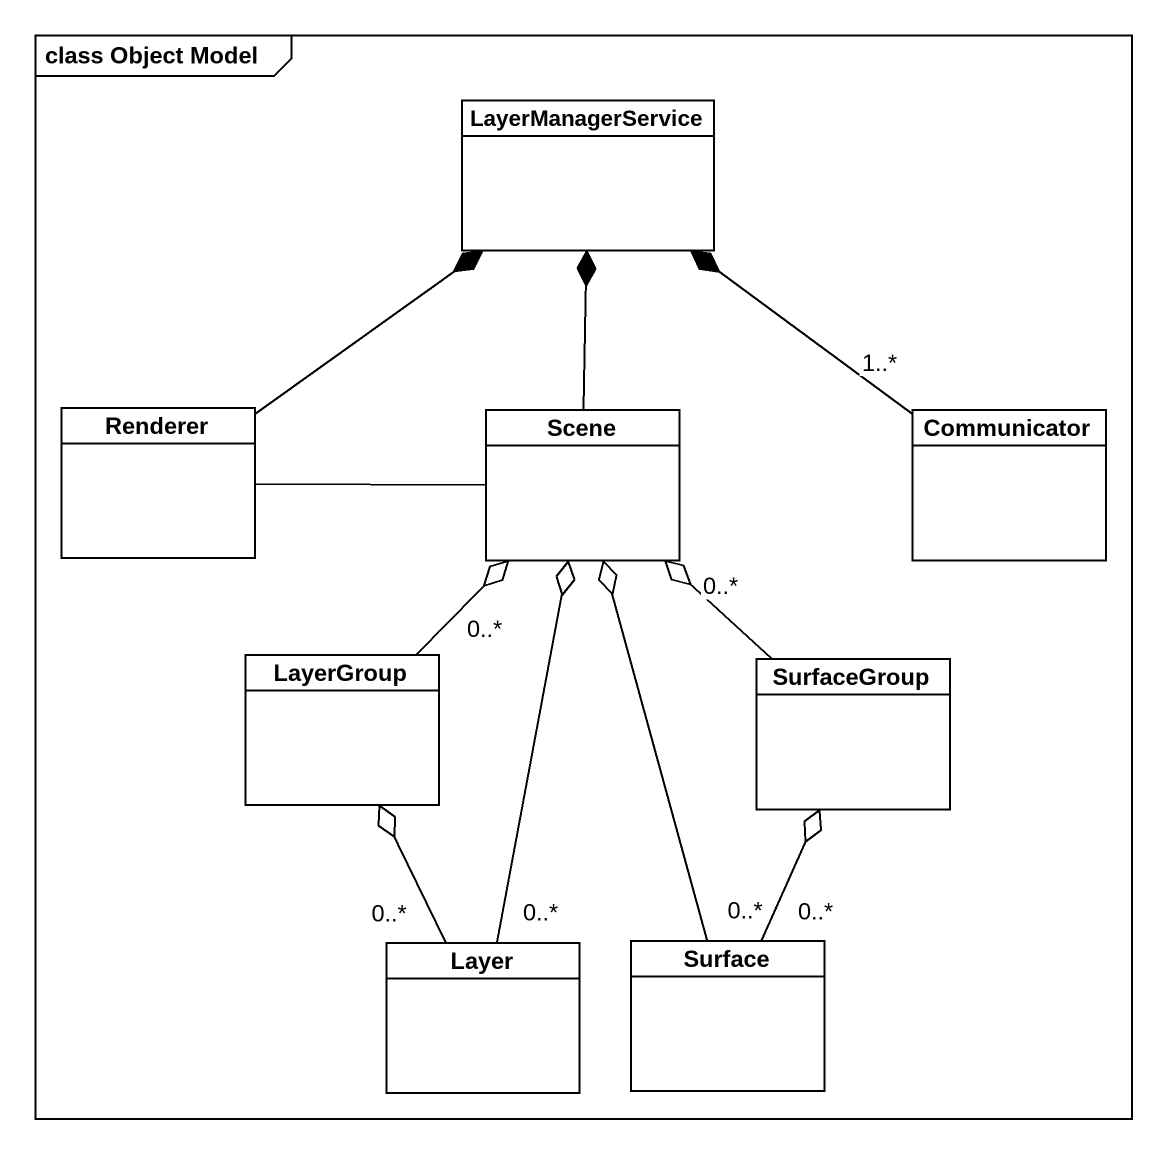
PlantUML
@startuml
mainframe class Object Model
hide circle
hide empty members
class LayerManagerService
class Renderer
class Scene
class Communicator
class LayerGroup
class SurfaceGroup
class Layer
class Surface
Renderer -up-* LayerManagerService
Renderer -right- Scene
Scene -up-* LayerManagerService
Communicator "1..*" -up-* LayerManagerService
LayerGroup "0..*" -up-o Scene
SurfaceGroup "0..*" -up-o Scene
Layer "0..*" -up-o Scene
Layer "0..*" -up-o LayerGroup
Surface "0..*" -up-o Scene
Surface "0..*" -up-o SurfaceGroup
@enduml
